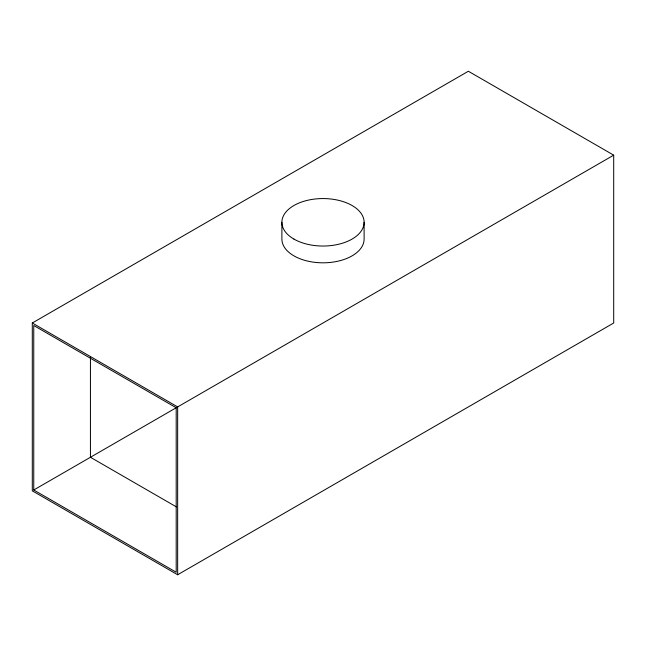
<?xml version="1.0" encoding="UTF-8"?>
<svg xmlns="http://www.w3.org/2000/svg" width="646" height="646" viewBox="0 0 646 646"><rect width="100%" height="100%" fill="white"/><g stroke="black" fill="none" stroke-linecap="round" stroke-linejoin="round"><path stroke-width="0.97" d="M32.3 323L468.35 71.246L613.7 155.161L613.7 323L177.65 574.754L32.3 490.839L32.3 323L177.65 406.915L613.7 155.161M33.753 489.999L176.196 572.235L176.196 407.755L33.753 325.519L33.753 489.999L176.778 407.424M176.35 506.868L90.44 457.271L90.44 357.068M364.11 222.297L364.11 239.085A41.11 23.732 0 0 1 323 262.817A41.11 23.732 0 0 1 281.89 239.085L281.89 222.297M177.65 406.915L177.65 574.754M293.93 239.085A41.11 23.732 0 0 0 362.713 228.442A41.11 23.732 0 0 0 312.357 199.372A41.11 23.732 0 0 0 293.93 239.085"/></g></svg>
